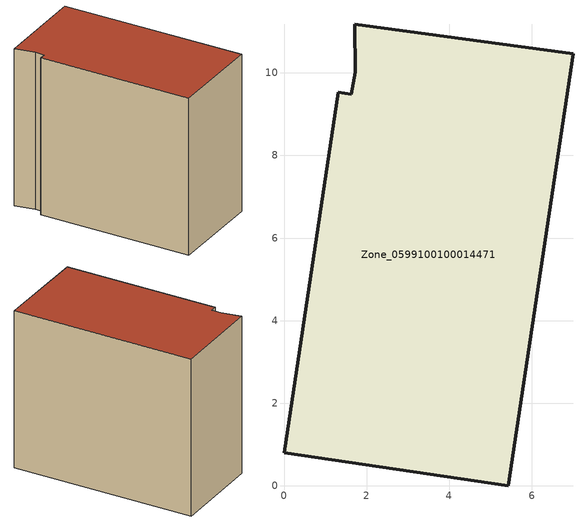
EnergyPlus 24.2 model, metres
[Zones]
Zone_0599100100014471
 floor ground (C_G): 1.73,10.02 1.71,11.18 7,10.46 5.43,0 0,0.8 1.31,9.53 1.63,9.48 z0
 wall outside (C_F): 0,0.8 5.43,0 7,10.46 1.71,11.18 1.73,10.02 1.63,9.48 1.31,9.53 0,0.8 z0:9.19
 roof outside (C_R): 1.71,11.18 1.73,10.02 1.63,9.48 1.31,9.53 0,0.8 5.43,0 7,10.46 z9.19
[BUILDING]
Pand.0599100100014471: North Axis=0; Terrain=City; Loads Convergence Tolerance Value=0.04; Temperature Convergence Tolerance Value=0.4; Solar Distribution=FullExterior; Maximum Number of Warmup Days=25; Minimum Number of Warmup Days=1
[Site:Location]
Rotterdam.The.Hague.AP_ZH_NLD Design_Conditions: Latitude=51.96; Longitude=4.45; Time Zone=1; Elevation=-4.5
[SITE:GROUNDTEMPERATURE:BUILDINGSURFACE]
18, 18, 18, 18, 18, 18, 18, 18, 18, 18, 18, 18
[MATERIAL] Thermal Absorptance=0.9; Solar Absorptance=0.7; Visible Absorptance=0.7
Name | Roughness | Thickness | Conductivity | Density | Specific Heat
G.TC.2015-2018 | MediumSmooth | 0.15 | 0.0428571 | 540 | 1210
F.TC.2015-2018 | Rough | 0.3 | 0.0666667 | 1920 | 840
R.TC.2015-2018 | MediumRough | 0.2 | 0.0333333 | 1500 | 1000
[CONSTRUCTION]
C_G: G.TC.2015-2018
C_F: F.TC.2015-2018
C_R: R.TC.2015-2018
[ZONE]
Zone_0599100100014471: Type=1; Multiplier=1; Ceiling Height=Autocalculate; Volume=Autocalculate; Floor Area=autocalculate; Part of Total Floor Area=Yes
[ZONEINFILTRATION:DESIGNFLOWRATE]
Infil_Zone_0599100100014471: Zone or ZoneList or Space or SpaceList=Zone_0599100100014471; Schedule=AlwaysOn; Design Flow Rate Calculation Method=Flow/Area; Flow Rate per Floor Area=0.0015; Constant Term Coefficient=1; Temperature Term Coefficient=0; Velocity Term Coefficient=0; Velocity Squared Term Coefficient=0
[HVACTEMPLATE:ZONE:IDEALLOADSAIRSYSTEM]
Zone_0599100100014471: Maximum Heating Supply Air Temperature=50; Minimum Cooling Supply Air Temperature=13; Maximum Heating Supply Air Humidity Ratio=0.0156; Minimum Cooling Supply Air Humidity Ratio=0.0077; Heating Limit=NoLimit; Cooling Limit=NoLimit; Dehumidification Control Type=ConstantSensibleHeatRatio; Cooling Sensible Heat Ratio=0.7; Dehumidification Setpoint=60; Humidification Control Type=None; Humidification Setpoint=30; Outdoor Air Method=None; Outdoor Air Flow Rate per Person=0.00944; Outdoor Air Flow Rate per Zone Floor Area=0; Outdoor Air Flow Rate per Zone=0; Demand Controlled Ventilation Type=None; Outdoor Air Economizer Type=NoEconomizer; Heat Recovery Type=None; Sensible Heat Recovery Effectiveness=0.7; Latent Heat Recovery Effectiveness=0.65
[ZONECONTROL:THERMOSTAT]
ThermostatControl_Zone_0599100100014471: Zone or ZoneList=Zone_0599100100014471; Control Type Schedule=DualSetpointControlType; Control 1=Thermostat_Zone_0599100100014471; Temperature Difference Between Cutout And Setpoint=0
[THERMOSTATSETPOINT:DUALSETPOINT]
Thermostat_Zone_0599100100014471: Heating Setpoint Temperature Schedule=HeatingSetpoint_Zone_0599100100014471; Cooling Setpoint Temperature Schedule=CoolingSetpoint_Zone_0599100100014471
[SCHEDULE:COMPACT]
HeatingSetpoint_Zone_0599100100014471: Through: 12/31, For: AllDays, Until: 24:00, 21
CoolingSetpoint_Zone_0599100100014471: Through: 12/31, For: AllDays, Until: 24:00, 24
DualSetpointControlType: Through: 12/31, For: AllDays, Until: 24:00, 4
AlwaysOn: Through: 12/31, For: AllDays, Until: 24:00, 1
